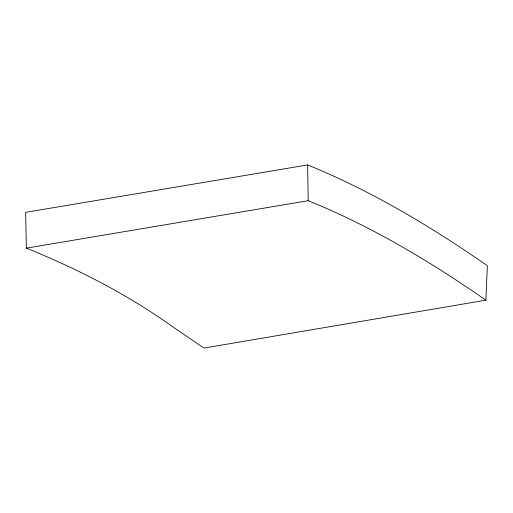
<?xml version="1.0" encoding="UTF-8"?>
<svg xmlns="http://www.w3.org/2000/svg" width="513" height="513" viewBox="0 0 513 513"><rect width="100%" height="100%" fill="white"/><g stroke="black" fill="none" stroke-linecap="round" stroke-linejoin="round"><path stroke-width="0.77" d="M485.882 300.176L487.35 265.689C430.811 226.47 371.508 190.932 307.633 164.936L25.65 212.356L26.362 248.132C78.361 269.235 128.526 294.981 174.163 327.801L203.988 348.064L485.882 300.176C430.009 261.399 371.393 226.271 308.204 200.698L26.362 248.132M307.633 164.936L308.204 200.698"/></g></svg>
